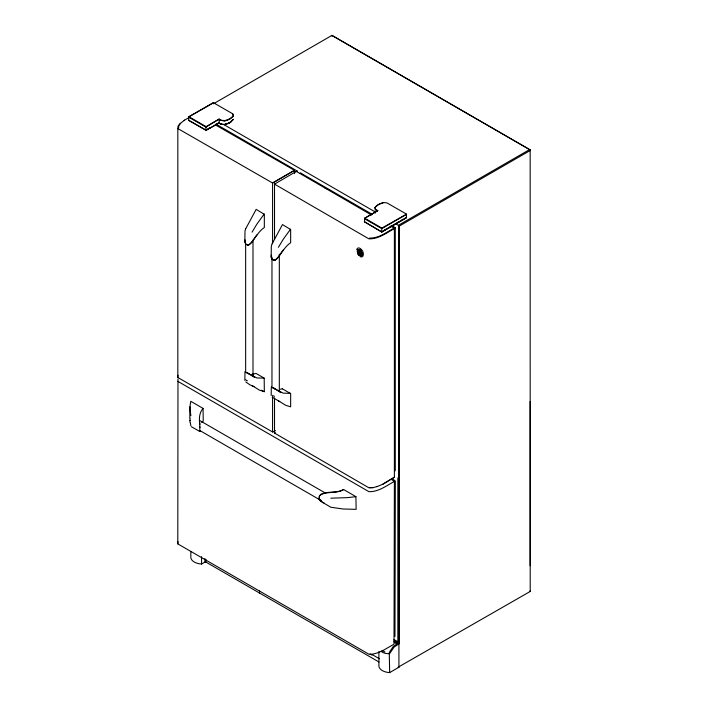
<?xml version="1.0" encoding="UTF-8"?>
<svg xmlns="http://www.w3.org/2000/svg" width="708" height="708" viewBox="0 0 708 708"><rect width="100%" height="100%" fill="white"/><g stroke="black" fill="none" stroke-linecap="round" stroke-linejoin="round"><path stroke-width="1.06" d="M275.447 430.623L272.571 431.96L177.832 377.506L177.832 128.546L177.991 126.254L179.947 123.732L184.567 120.148M219.223 123.121L219.17 119.05L206.081 126.608L205.798 130.493L218.772 123.192L221.153 124.192M272.58 396.71L272.571 431.96L273.589 431.694M272.58 243.587L272.58 183L294.484 170.336L294.484 173.646M274.518 397.834L274.518 433.084L368.841 487.777L372.806 487.688L377.364 486.502M274.518 239.207L274.518 184.124L297.068 170.964L296.794 171.513M377.187 486.564L382.966 484.139L394.383 477.227L394.383 228.277L390.577 226.073M378.895 651.643L378.913 666.405A11.894 6.868 0 0 0 389.657 672.6L398.931 667.246L398.914 642.121L397.852 641.811L397.869 477.856M398.914 477.838L398.914 642.121L398.914 226.277L530.204 150.503L530.159 149.892L331.946 35.4L213.418 103.811M530.159 565.736L530.159 401.445M361.682 253.774L361.62 252.774L361.593 254.685L361.478 252.393M360.522 252.057L359.434 252.26M358.965 253.676C357.593 253.145 360.045 252.004 359.018 253.376M358.602 250.951C360.071 252.676 357.744 250.154 359.115 252.455A2.478 1.434 60 0 0 358.584 252.623L358.646 253.659L358.735 252.844M199.771 422.782L199.815 431.491L191.346 426.712M358.452 252.694A2.478 1.434 60 0 1 358.983 252.526L359.717 251.836L359.23 252.19M360.593 254.402L360.292 253.668M360.797 254.199C360.027 252.331 360.416 256.234 359.93 252.765M245.127 240.242L245.623 243.977C251.075 247.703 253.898 237.463 257.048 234.826M271.456 255.446L271.943 259.172C277.403 262.907 280.226 252.659 283.377 250.03M361.726 254.614L361.461 253.331L361.593 254.685M358.195 250.136L357.929 252.11L358.407 249.986M361.947 255.172A3.593 2.08 60 0 1 361.337 255.8L359.744 255.597A3.292 1.903 60 0 1 358.717 254.73L357.602 252.703L357.487 250.747A3.31 1.912 60 0 1 357.938 250.03L358.283 249.818M357.859 252.517L357.752 250.721L357.558 251.172A3.283 1.894 60 0 0 357.664 252.57C357.407 255.597 362.788 257.066 361.726 253.199A2.726 1.575 60 0 0 361.186 251.729L359.319 250.464M190.222 403.861L190.063 409.525L190.868 415.738M245.623 243.977L244.853 241.986L244.986 239.924M271.943 259.172L271.182 257.19L271.306 255.128M358.859 251.393L358.717 251.021M178.62 127.838L178.77 125.67L180.593 123.307M177.832 377.506L177.991 375.213M382.975 650.537L377.205 652.962L372.833 654.104L368.877 654.201L177.797 543.886L177.974 379.037M177.797 543.886L177.974 541.593M359.744 252.606L359.142 253.668M361.062 255.358L361.461 253.331M357.682 250.508L357.929 252.11L357.752 251.667M360.868 254.393L360.319 253.588M319.255 496.264L319.264 499.06L320.662 501.255L330.804 507.229L343.123 508.999L356.124 509.353L355.92 496.653L343.601 489.538C336.38 494.485 324.963 489.547 319.255 496.264L320.653 494.388M359.991 253.137L360.018 254.11L360.938 254.473M357.398 251.464L357.487 250.747M357.965 251.49L357.929 252.11L357.629 250.8M357.752 250.721L357.69 251.101A3.283 1.894 60 0 0 357.797 252.491L359.673 254.73M359.372 251.906L359 252.322M361.62 255.022L361.797 254.402M245.703 228.719L244.986 231.109L244.853 241.986M272.031 243.915L271.306 246.313L271.182 257.19M360.637 253.048C360.275 252.544 360.983 250.703 359.239 253.535M359.301 252.898L358.876 253.491L358.46 252.977M359.275 251.269L358.956 251.747M358.735 251.951L359.399 251.198L358.62 251.561M356.673 249.659L357.336 248.384L358.531 247.924A4.664 2.69 60 0 1 361.505 249.641C363.974 251.437 364.505 258.668 360.018 256.641M360.115 252.915L359.859 253.659M189.452 120.794L205.922 130.299L206.108 129.803M366.16 222.816L381.718 231.799L382.355 231.233M188.753 120.325L206.479 130.378M189.319 120.475L188.629 120.581L188.912 116.705L213.577 102.748M233.136 119.563L230.693 121.909M233.481 119.236L230.835 121.953A10.576 6.107 0 0 1 228.551 123.272L224.409 124.599L220.905 124.095M364.549 221.816L381.594 231.985L381.877 228.109L406.534 214.152L406.419 217.852L382.046 231.923M365.116 221.967L364.434 222.082L364.717 218.197L377.806 210.639L375.656 209.4L375.081 207.453A15.505 8.947 0 0 1 383.568 202.55L386.94 202.886L406.534 214.152M374.93 211.037L375.302 213.108M377.072 211.152L377.806 210.639L364.549 218.383M405.551 218.312L405.339 217.772M245.835 228.542L256.146 209.373L264.332 214.312L264.332 227.525C257.774 231.87 254.809 239.596 249.136 244.676L247.437 245.021L249.136 244.676M272.164 243.738L282.465 224.578L290.652 229.507L290.652 242.72C284.103 247.074 281.138 254.791 275.465 259.88L273.766 260.225L275.465 259.88M394.799 471.201L395.276 470.289L395.276 227.649L391.462 225.445M359.151 251.278L359.089 251.676M206.24 126.989L219.17 119.05L221.321 120.289L224.693 120.626A15.505 8.947 0 0 0 233.18 115.723L232.596 113.776M252.066 232.127L256.916 224.073L264.19 214.011M278.386 247.331L283.244 239.277L290.519 229.215M358.788 251.305L359.567 251.207M358.071 250.216L357.593 251.499L357.894 250.544M360.717 251.889C360.036 252.384 360.08 251.367 360.177 252.331M394.799 228.348L395.276 227.649L394.524 227.861M190.541 403.436L190.735 401.286L203.054 408.392C199.134 412.808 198.975 419.083 199.815 424.623M359.54 251.57L358.77 252.066M274.969 432.5L274.518 433.084L275.253 432.977M360.018 254.88L358.806 254.438L357.664 252.57M360.699 253.048L359.921 252.791M252.066 385.568L259.34 390.09L264.332 391.621L264.19 378.134L256.146 373.488L252.021 374.231M275.253 183.381L274.518 184.124L368.841 238.826C378.205 239.26 386.134 233.136 393.931 228.861L394.383 228.277L393.648 228.374C386.125 232.454 378.541 238.472 369.514 238.056M394.383 477.227L382.833 484.21M201.771 422.552L203.24 421.083L203.054 408.392M231.056 118.298L233.33 116.147M374.93 207.594L377.205 205.444M389.657 672.6L389.267 652.484L393.391 646.324L397.852 643.484L399.046 643.696L399.046 226.197M282.333 388.807L290.652 393.604L290.652 406.826L285.669 405.286L278.386 400.772M398.931 667.246L398.117 667.219L530.204 591.454L530.159 149.892L331.946 35.4M406.534 217.586L381.594 231.985M188.753 116.891L213.126 102.819M184.142 120.395L189.071 117.546M207.453 129.219L210.134 127.67M215.506 124.564L218.188 123.015M229.268 119.404L230.578 118.652M377.683 205.09L378.992 204.338M382.046 228.48L406.419 214.409M384.258 230.127L386.161 229.029M388.072 227.932L389.975 226.826M392.834 225.179L394.737 224.082M396.648 222.976L399.507 221.33M401.409 220.223L403.312 219.126M395.453 223.684L398.356 225.321L529.646 149.547L530.204 150.503M357.797 250.765L357.788 251.278M359.372 250.641L361.053 251.8A2.726 1.575 60 0 1 361.638 253.278M359.646 250.659L360.39 250.694L359.354 250.322M360.407 253.376C361.823 255.88 358.726 253.137 359.823 252.641M359.903 253.889L360.54 253.526M360.425 253.703L360.815 253.526M190.833 551.497L190.841 557.815A11.894 6.868 0 0 0 201.576 564.019L204.948 562.072L205.975 562.117L378.992 662.007M393.94 481.652C386.143 485.918 378.231 492.051 368.877 491.644L177.797 381.32M382.851 650.608L393.94 644.209M394.949 636.465L395.338 480.962L392.082 478.626M394.002 643.404L394.391 481.52L391.135 479.192M343.601 489.538C336.424 493.476 327.707 491.458 320.45 494.547M360.77 255.508L361.425 254.995L361.372 253.464M372.249 654.617L379.47 658.785M357.938 250.03L359.611 250.074L361.053 251.8M358.726 252.827L359.319 252.65M224.932 120.997L228.666 119.679M224.932 124.431L228.666 123.121A11.257 6.505 0 0 0 231.056 121.732M379.594 204.063L383.329 202.745M358.159 249.889L358.531 249.729A3.018 1.743 60 0 1 360.673 250.782M228.551 123.272L224.409 124.599L225.047 124.502M280.403 389.258L282.465 388.692M295.44 171.734L296.457 171.478L371.567 215.037M299.98 173.354L300.873 173.159L372.39 214.436M359.788 255.119L358.947 254.756L361.062 255.597M361.514 255.632L360.549 255.632M218.772 119.758L224.339 121.086M224.339 124.519L225.1 124.369M205.922 130.299L218.852 123.112L221.754 124.192M381.718 231.799L382.355 231.702M264.19 378.134L256.916 377.966L245.127 371.842M290.519 393.329L283.244 393.161L271.456 387.046M355.92 496.653L347.637 497.618L330.795 498.202M295.723 171.575L296.457 171.478M200.028 431.331L199.665 430.597M360.903 255.438L359.956 255.438M300.254 173.195L300.873 173.159M369.514 487.644L373.266 487.564M358.558 249.977L359.407 250.004M359.947 255.119L358.965 254.712M359.142 253.676L358.646 253.659M331.388 35.719L332.45 35.745M221.33 124.219L224.471 124.466M360.531 253.305L360.381 254.066M322.591 502.485L324.043 502.848M359.275 250.074L358.407 249.809L360.372 250.641M360.487 255.464L358.947 254.756L359.938 255.57M246.331 244.561L247.765 245.012M272.651 259.756L274.093 260.208M254.084 386.674L249.959 384.842L245.835 381.984M279.722 401.604L272.164 397.179M358.974 249.818L360.735 251.384M254.623 377.435L247.437 372.939L249.136 373.957M280.952 392.63L273.766 388.134L275.465 389.152M246.331 372.585L247.765 373.328M272.651 387.78L274.093 388.524M215.205 124.776L294.484 170.336L272.58 183L177.832 128.546M213.294 102.633L232.746 113.82L233.481 115.802M377.196 210.895L375.302 209.674L374.78 207.94M223.533 124.431L375.435 212.081M216.011 124.157L297.068 170.964M324.636 187.682L326.547 188.788M188.912 116.705L206.081 126.608M364.717 218.197L381.877 228.109M188.629 117.147L205.798 127.059M364.434 218.648L381.594 228.551M261.509 390.214L264.19 391.763M199.612 420.455L325.441 493.095M200.426 430.871L321.485 500.768M394.259 640.944L399.046 643.696L393.949 647.245L389.63 653.634A11.647 8.115 -13.4 0 1 381.143 651.36M394.259 642.51L397.126 644.165M382.099 650.369L384.913 651.988M370.08 654.033L371.948 655.112M394.029 639.598L397.852 641.811M394.029 641.271L397.852 643.484M359.646 250.331L360.248 250.721M320.45 500.866L320.662 501.255L319.264 499.06L322.37 502.14M359.938 250.287L361.469 252.358M359.487 255.022L358.142 253.225M360.248 250.552L360.815 251.198M358.416 254.358L358.151 253.96A3.593 2.08 60 0 1 357.699 253.083A3.655 2.115 60 0 1 357.416 252.172A3.761 2.168 60 0 1 357.336 250.844A3.655 2.115 60 0 1 357.912 249.72A3.469 2 60 0 1 358.151 249.535M398.356 225.321L398.87 226.303M271.306 387.196L271.182 395.542M244.986 371.992L244.853 380.346M357.903 253.199L358.159 253.915M357.487 252.287L357.752 253.119M199.913 426.853L200.099 427.464M190.346 423.11L190.877 425.729M319.104 497.804L319.45 499.671M199.444 430.676L199.559 431.455M189.85 420.304L190.116 422.773M530.159 590.844L530.204 591.454M361.956 253.942L361.93 253.535A3.345 1.929 60 0 0 361.593 252.287M190.045 418.304L190.071 420.632M204.939 558.568L204.948 562.072M201.568 556.638L201.576 564.019M189.824 406.719L189.833 417.977M279.324 254.154L279.324 391.834M271.969 257.792L271.969 386.665M259.509 590.888L259.509 593.03M252.995 240.056L252.995 376.638M245.649 243.694L245.649 372.558M205.975 559.488L205.975 562.117M361.947 253.924A3.345 1.929 60 0 1 361.407 255.358M361.407 251.88A3.266 1.885 60 0 0 361.195 251.49A3.168 1.832 60 0 0 360.947 251.119M358.08 249.951A3.381 1.956 60 0 0 357.735 252.632L358.283 253.845A3.098 1.788 60 0 0 358.806 254.553A2.991 1.726 60 0 0 360.673 255.623A3.159 1.823 60 0 0 361.407 255.384M360.549 249.995A3.266 1.885 60 0 1 361.053 250.499M359.036 249.455A3.301 1.912 60 0 1 360.098 249.977M360.443 250.26A3.301 1.912 60 0 1 360.761 250.597M361.779 252.252A3.628 2.097 60 0 1 362.142 253.623M362.142 254.438A3.628 2.097 60 0 1 361.947 255.119M361.062 250.968A3.469 2 60 0 1 361.337 251.375M274.5 396.241A3.513 2.027 0 0 1 273.695 396.046M273.005 395.737A3.513 2.027 0 0 1 272.465 395.338M247.366 380.842A3.513 2.027 0 0 1 246.676 380.532M246.145 380.134A3.513 2.027 0 0 1 245.791 379.674M230.197 122.263A10.116 5.841 0 0 1 228.472 123.192M199.913 430.668L199.815 431.491L199.913 430.668"/></g></svg>
